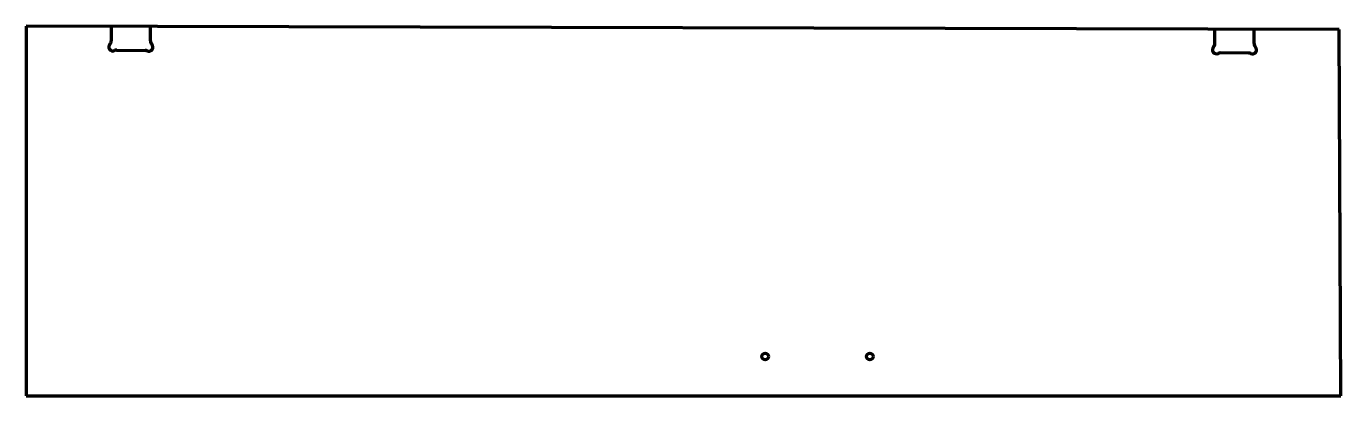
# Model space of a CAD drawing. Header units: inches. Extents: x 0 to 100, y 0 to 28.
import ezdxf

# ---------------------------------------------------------------- set-up
doc = ezdxf.new("R2010")
doc.units = ezdxf.units.IN
doc.header["$MEASUREMENT"] = 0
doc.layers.add('1', color=7, linetype='Continuous')

msp = doc.modelspace()

# ---------------------------------------------------------------- linework, layer by layer
at = {"color": 7, "lineweight": 90}
for p, q in [((100.38, 28), (0, 28.25)), ((0, 28.25), (0, 0)), ((100.5, 0), (100.38, 28)), ((0, 0), (100.5, 0))]:
    msp.add_line(p, q, dxfattribs=at)
at = {"layer": '1', "color": 7, "lineweight": 90}
for p, q in [((6.5, 28.23), (6.5, 27.14)), ((9.5, 27.14), (9.5, 28.23)), ((90.87, 26.93), (90.88, 28.02)), ((93.87, 28.02), (93.87, 26.93)), ((6.91, 26.42), (9.08, 26.41)), ((93.46, 26.2), (91.28, 26.21))]:
    msp.add_line(p, q, dxfattribs=at)
at = {"layer": '1', "color": 1, "lineweight": 90}
for centre in [(56.5, 3), (64.5, 3)]:
    msp.add_circle(centre, 0.25, dxfattribs=at)
at = {"layer": '1', "color": 7, "lineweight": 90}
for centre, radius, start, end in [((6.12, 27.14), 0.375, 316.5155, 359.8573), ((9.87, 27.13), 0.375, 179.8573, 223.1991), ((6.62, 26.67), 0.312, 136.5155, 294.4773), ((6.91, 26.05), 0.375, 89.8573, 114.4773), ((9.08, 26.04), 0.375, 65.2373, 89.8573), ((9.37, 26.66), 0.312, 245.2373, 43.1991), ((91, 26.46), 0.312, 136.5155, 294.4773), ((90.5, 26.93), 0.375, 316.5155, 359.8573), ((91.28, 25.84), 0.375, 89.8573, 114.4773), ((93.46, 25.83), 0.375, 65.2373, 89.8573), ((93.75, 26.45), 0.312, 245.2373, 43.1991), ((94.25, 26.92), 0.375, 179.8573, 223.1991)]:
    msp.add_arc(centre, radius, start, end, dxfattribs=at)

doc.saveas('drawing.dxf')
